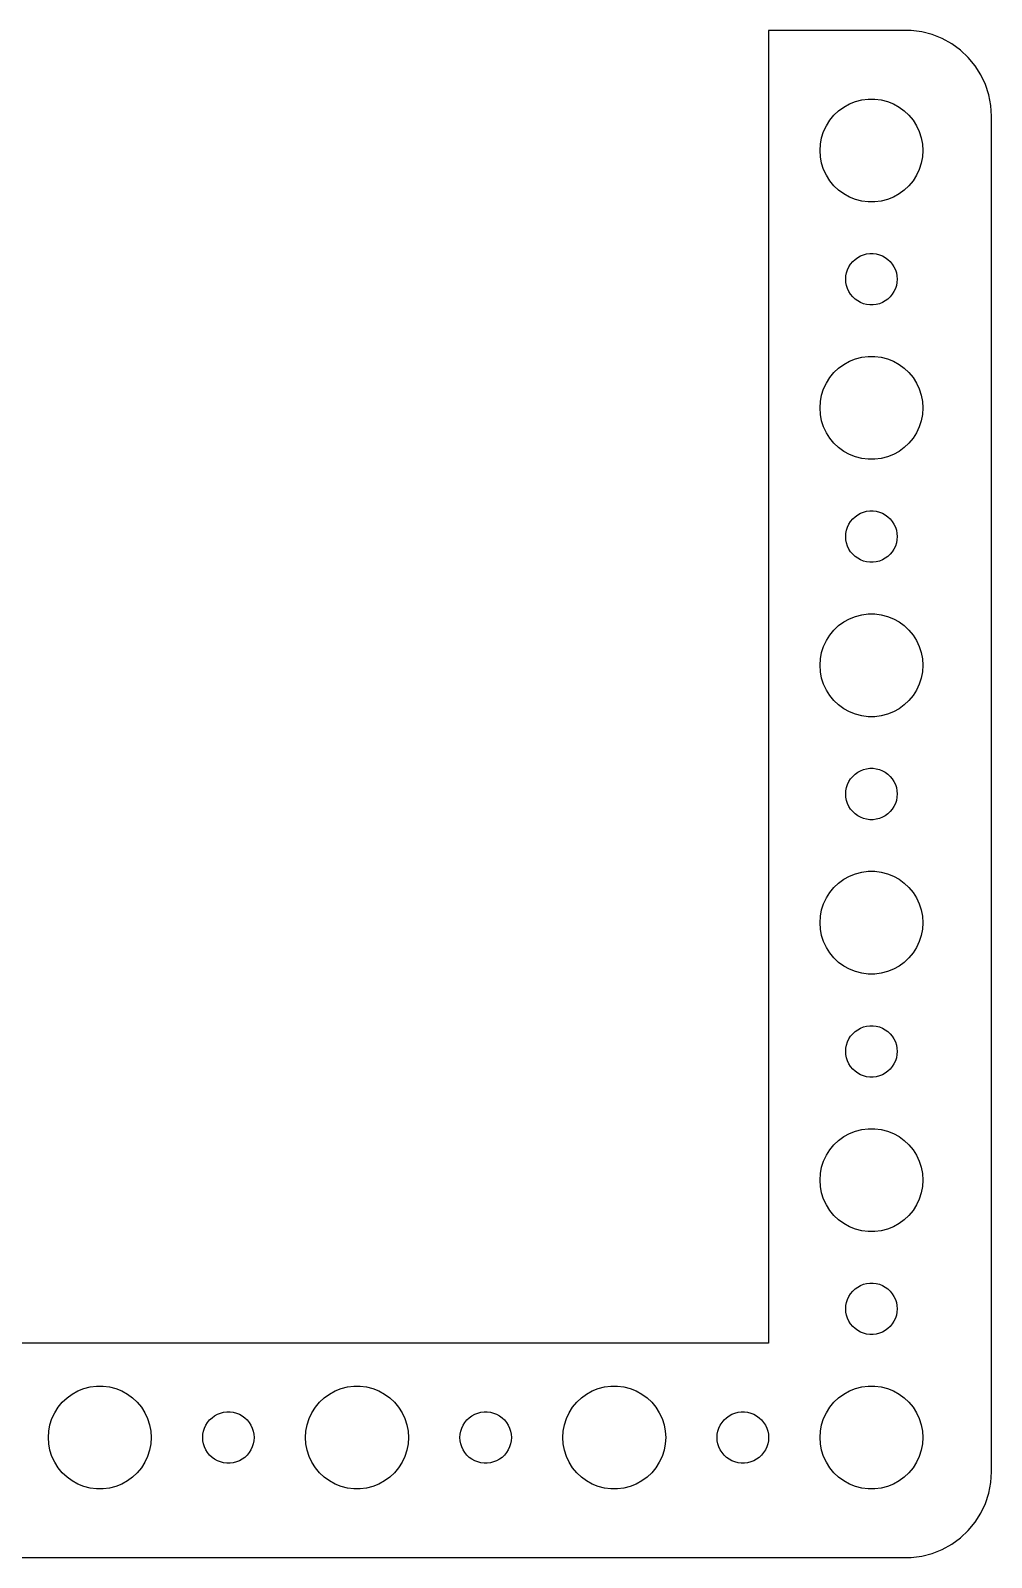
# Model space of a CAD drawing. Header units: metres. Extents: x -52 to 52, y 253 to 539.
# Drawn here: x -4 to 52, y 450.5 to 539.5 of the extents above; entities that cross this region are included whole.
import ezdxf

# ---------------------------------------------------------------- set-up
doc = ezdxf.new("R2010")
doc.units = ezdxf.units.M

msp = doc.modelspace()

# ---------------------------------------------------------------- linework, layer by layer
for p, q in [((47.3139, 539.49), (39, 539.49)), ((39, 539.49), (39, 463)), ((47.9369, 539.411), (47.3139, 539.49)), ((48.5451, 539.255), (47.9369, 539.411)), ((49.1289, 539.024), (48.5451, 539.255)), ((49.6791, 538.722), (49.1289, 539.024)), ((50.1871, 538.353), (49.6791, 538.722)), ((50.6448, 537.923), (50.1871, 538.353)), ((51.0451, 537.439), (50.6448, 537.923)), ((51.3815, 536.909), (51.0451, 537.439)), ((51.6489, 536.341), (51.3815, 536.909)), ((51.8429, 535.743), (51.6489, 536.341)), ((51.9606, 535.127), (51.8429, 535.743)), ((42.8131, 534.554), (43.0877, 534.812)), ((43.0877, 534.812), (43.3925, 535.033)), ((43.3925, 535.033), (43.7227, 535.214)), ((43.7227, 535.214), (44.0729, 535.353)), ((44.0729, 535.353), (44.4379, 535.447)), ((44.4379, 535.447), (44.8116, 535.494)), ((44.8116, 535.494), (45.1884, 535.494)), ((45.1884, 535.494), (45.5621, 535.447)), ((45.5621, 535.447), (45.927, 535.353)), ((45.927, 535.353), (46.2773, 535.214)), ((46.2773, 535.214), (46.6075, 535.033)), ((46.6075, 535.033), (46.9123, 534.812)), ((46.9123, 534.812), (47.1869, 534.554)), ((52, 534.5), (51.9606, 535.127)), ((42.2107, 533.604), (42.3711, 533.945)), ((42.3711, 533.945), (42.5729, 534.263)), ((42.5729, 534.263), (42.8131, 534.554)), ((47.1869, 534.554), (47.427, 534.263)), ((47.427, 534.263), (47.6289, 533.945)), ((47.6289, 533.945), (47.7893, 533.604)), ((52, 455.5), (52, 534.5)), ((42.0237, 532.876), (42.0942, 533.246)), ((42.0942, 533.246), (42.2107, 533.604)), ((47.7893, 533.604), (47.9057, 533.246)), ((47.9057, 533.246), (47.9763, 532.876)), ((42, 532.5), (42.0237, 532.876)), ((42.0237, 532.124), (42, 532.5)), ((42.0942, 531.754), (42.0237, 532.124)), ((47.9763, 532.124), (47.9057, 531.754)), ((47.9763, 532.876), (48, 532.5)), ((48, 532.5), (47.9763, 532.124)), ((42.2107, 531.396), (42.0942, 531.754)), ((42.3711, 531.055), (42.2107, 531.396)), ((47.7893, 531.396), (47.6289, 531.055)), ((47.9057, 531.754), (47.7893, 531.396)), ((42.5729, 530.737), (42.3711, 531.055)), ((42.8131, 530.446), (42.5729, 530.737)), ((43.0877, 530.188), (42.8131, 530.446)), ((47.1869, 530.446), (46.9123, 530.188)), ((47.427, 530.737), (47.1869, 530.446)), ((47.6289, 531.055), (47.427, 530.737)), ((43.3925, 529.967), (43.0877, 530.188)), ((43.7227, 529.786), (43.3925, 529.967)), ((44.0729, 529.647), (43.7227, 529.786)), ((44.4379, 529.553), (44.0729, 529.647)), ((44.8116, 529.506), (44.4379, 529.553)), ((45.1884, 529.506), (44.8116, 529.506)), ((45.5621, 529.553), (45.1884, 529.506)), ((45.927, 529.647), (45.5621, 529.553)), ((46.2773, 529.786), (45.927, 529.647)), ((46.6075, 529.967), (46.2773, 529.786)), ((46.9123, 530.188), (46.6075, 529.967)), ((43.6855, 525.723), (43.7865, 525.882)), ((43.7865, 525.882), (43.9065, 526.027)), ((43.9065, 526.027), (44.0439, 526.156)), ((44.0439, 526.156), (44.1963, 526.266)), ((44.1963, 526.266), (44.3613, 526.357)), ((44.3613, 526.357), (44.5365, 526.427)), ((44.5365, 526.427), (44.7189, 526.473)), ((44.7189, 526.473), (44.9058, 526.497)), ((44.9058, 526.497), (45.0942, 526.497)), ((45.0942, 526.497), (45.2811, 526.473)), ((45.2811, 526.473), (45.4635, 526.427)), ((45.4635, 526.427), (45.6387, 526.357)), ((45.6387, 526.357), (45.8037, 526.266)), ((45.8037, 526.266), (45.9561, 526.156)), ((45.9561, 526.156), (46.0934, 526.027)), ((46.0934, 526.027), (46.2135, 525.882)), ((46.2135, 525.882), (46.3145, 525.723)), ((43.5, 525), (43.5118, 525.188)), ((43.5118, 524.812), (43.5, 525)), ((43.5118, 525.188), (43.5471, 525.373)), ((43.5471, 525.373), (43.6053, 525.552)), ((43.6053, 525.552), (43.6855, 525.723)), ((46.3145, 525.723), (46.3947, 525.552)), ((46.3947, 525.552), (46.4529, 525.373)), ((46.4529, 525.373), (46.4882, 525.188)), ((46.4882, 525.188), (46.5, 525)), ((46.5, 525), (46.4882, 524.812)), ((43.5471, 524.627), (43.5118, 524.812)), ((43.6053, 524.448), (43.5471, 524.627)), ((43.6855, 524.277), (43.6053, 524.448)), ((43.7865, 524.118), (43.6855, 524.277)), ((43.9065, 523.973), (43.7865, 524.118)), ((46.2135, 524.118), (46.0934, 523.973)), ((46.3145, 524.277), (46.2135, 524.118)), ((46.3947, 524.448), (46.3145, 524.277)), ((46.4529, 524.627), (46.3947, 524.448)), ((46.4882, 524.812), (46.4529, 524.627)), ((44.0439, 523.844), (43.9065, 523.973)), ((44.1963, 523.734), (44.0439, 523.844)), ((44.3613, 523.643), (44.1963, 523.734)), ((44.5365, 523.573), (44.3613, 523.643)), ((44.7189, 523.527), (44.5365, 523.573)), ((44.9058, 523.503), (44.7189, 523.527)), ((45.0942, 523.503), (44.9058, 523.503)), ((45.2811, 523.527), (45.0942, 523.503)), ((45.4635, 523.573), (45.2811, 523.527)), ((45.6387, 523.643), (45.4635, 523.573)), ((45.8037, 523.734), (45.6387, 523.643)), ((45.9561, 523.844), (45.8037, 523.734)), ((46.0934, 523.973), (45.9561, 523.844)), ((42.8131, 519.554), (43.0877, 519.812)), ((43.0877, 519.812), (43.3925, 520.033)), ((43.3925, 520.033), (43.7227, 520.214)), ((43.7227, 520.214), (44.0729, 520.353)), ((44.0729, 520.353), (44.4379, 520.447)), ((44.4379, 520.447), (44.8116, 520.494)), ((44.8116, 520.494), (45.1884, 520.494)), ((45.1884, 520.494), (45.5621, 520.447)), ((45.5621, 520.447), (45.927, 520.353)), ((45.927, 520.353), (46.2773, 520.214)), ((46.2773, 520.214), (46.6075, 520.033)), ((46.6075, 520.033), (46.9123, 519.812)), ((46.9123, 519.812), (47.1869, 519.554)), ((42.2107, 518.604), (42.3711, 518.945)), ((42.3711, 518.945), (42.5729, 519.263)), ((42.5729, 519.263), (42.8131, 519.554)), ((47.1869, 519.554), (47.427, 519.263)), ((47.427, 519.263), (47.6289, 518.945)), ((47.6289, 518.945), (47.7893, 518.604)), ((42, 517.5), (42.0237, 517.876)), ((42.0237, 517.876), (42.0942, 518.246)), ((42.0942, 518.246), (42.2107, 518.604)), ((47.7893, 518.604), (47.9057, 518.246)), ((47.9057, 518.246), (47.9763, 517.876)), ((47.9763, 517.876), (48, 517.5)), ((42.0237, 517.124), (42, 517.5)), ((42.0942, 516.754), (42.0237, 517.124)), ((47.9763, 517.124), (47.9057, 516.754)), ((48, 517.5), (47.9763, 517.124)), ((42.2107, 516.396), (42.0942, 516.754)), ((42.3711, 516.055), (42.2107, 516.396)), ((47.7893, 516.396), (47.6289, 516.055)), ((47.9057, 516.754), (47.7893, 516.396)), ((42.5729, 515.737), (42.3711, 516.055)), ((42.8131, 515.446), (42.5729, 515.737)), ((43.0877, 515.188), (42.8131, 515.446)), ((47.1869, 515.446), (46.9123, 515.188)), ((47.427, 515.737), (47.1869, 515.446)), ((47.6289, 516.055), (47.427, 515.737)), ((43.3925, 514.967), (43.0877, 515.188)), ((43.7227, 514.786), (43.3925, 514.967)), ((44.0729, 514.647), (43.7227, 514.786)), ((44.4379, 514.553), (44.0729, 514.647)), ((44.8116, 514.506), (44.4379, 514.553)), ((45.1884, 514.506), (44.8116, 514.506)), ((45.5621, 514.553), (45.1884, 514.506)), ((45.927, 514.647), (45.5621, 514.553)), ((46.2773, 514.786), (45.927, 514.647)), ((46.6075, 514.967), (46.2773, 514.786)), ((46.9123, 515.188), (46.6075, 514.967)), ((43.6855, 510.723), (43.7865, 510.882)), ((43.7865, 510.882), (43.9065, 511.027)), ((43.9065, 511.027), (44.0439, 511.156)), ((44.0439, 511.156), (44.1963, 511.266)), ((44.1963, 511.266), (44.3613, 511.357)), ((44.3613, 511.357), (44.5365, 511.427)), ((44.5365, 511.427), (44.7189, 511.473)), ((44.7189, 511.473), (44.9058, 511.497)), ((44.9058, 511.497), (45.0942, 511.497)), ((45.0942, 511.497), (45.2811, 511.473)), ((45.2811, 511.473), (45.4635, 511.427)), ((45.4635, 511.427), (45.6387, 511.357)), ((45.6387, 511.357), (45.8037, 511.266)), ((45.8037, 511.266), (45.9561, 511.156)), ((45.9561, 511.156), (46.0934, 511.027)), ((46.0934, 511.027), (46.2135, 510.882)), ((46.2135, 510.882), (46.3145, 510.723)), ((43.5, 510), (43.5118, 510.188)), ((43.5118, 509.812), (43.5, 510)), ((43.5118, 510.188), (43.5471, 510.373)), ((43.5471, 510.373), (43.6053, 510.552)), ((43.6053, 510.552), (43.6855, 510.723)), ((46.3145, 510.723), (46.3947, 510.552)), ((46.3947, 510.552), (46.4529, 510.373)), ((46.4529, 510.373), (46.4882, 510.188)), ((46.4882, 510.188), (46.5, 510)), ((46.5, 510), (46.4882, 509.812)), ((43.5471, 509.627), (43.5118, 509.812)), ((43.6053, 509.448), (43.5471, 509.627)), ((43.6855, 509.277), (43.6053, 509.448)), ((43.7865, 509.118), (43.6855, 509.277)), ((43.9065, 508.973), (43.7865, 509.118)), ((44.0439, 508.844), (43.9065, 508.973)), ((46.0934, 508.973), (45.9561, 508.844)), ((46.2135, 509.118), (46.0934, 508.973)), ((46.3145, 509.277), (46.2135, 509.118)), ((46.3947, 509.448), (46.3145, 509.277)), ((46.4529, 509.627), (46.3947, 509.448)), ((46.4882, 509.812), (46.4529, 509.627)), ((44.1963, 508.734), (44.0439, 508.844)), ((44.3613, 508.643), (44.1963, 508.734)), ((44.5365, 508.573), (44.3613, 508.643)), ((44.7189, 508.527), (44.5365, 508.573)), ((44.9058, 508.503), (44.7189, 508.527)), ((45.0942, 508.503), (44.9058, 508.503)), ((45.2811, 508.527), (45.0942, 508.503)), ((45.4635, 508.573), (45.2811, 508.527)), ((45.6387, 508.643), (45.4635, 508.573)), ((45.8037, 508.734), (45.6387, 508.643)), ((45.9561, 508.844), (45.8037, 508.734)), ((44.0729, 505.353), (44.4379, 505.447)), ((44.4379, 505.447), (44.8116, 505.494)), ((44.8116, 505.494), (45.1884, 505.494)), ((45.1884, 505.494), (45.5621, 505.447)), ((45.5621, 505.447), (45.927, 505.353)), ((42.5729, 504.263), (42.8131, 504.554)), ((42.8131, 504.554), (43.0877, 504.812)), ((43.0877, 504.812), (43.3925, 505.033)), ((43.3925, 505.033), (43.7227, 505.214)), ((43.7227, 505.214), (44.0729, 505.353)), ((45.927, 505.353), (46.2773, 505.214)), ((46.2773, 505.214), (46.6075, 505.033)), ((46.6075, 505.033), (46.9123, 504.812)), ((46.9123, 504.812), (47.1869, 504.554)), ((47.1869, 504.554), (47.427, 504.263)), ((42.2107, 503.604), (42.3711, 503.945)), ((42.3711, 503.945), (42.5729, 504.263)), ((47.427, 504.263), (47.6289, 503.945)), ((47.6289, 503.945), (47.7893, 503.604)), ((42, 502.5), (42.0237, 502.876)), ((42.0237, 502.876), (42.0942, 503.246)), ((42.0942, 503.246), (42.2107, 503.604)), ((47.7893, 503.604), (47.9057, 503.246)), ((47.9057, 503.246), (47.9763, 502.876)), ((47.9763, 502.876), (48, 502.5)), ((42.0237, 502.124), (42, 502.5)), ((42.0942, 501.754), (42.0237, 502.124)), ((47.9763, 502.124), (47.9057, 501.754)), ((48, 502.5), (47.9763, 502.124)), ((42.2107, 501.396), (42.0942, 501.754)), ((42.3711, 501.055), (42.2107, 501.396)), ((42.5729, 500.737), (42.3711, 501.055)), ((47.6289, 501.055), (47.427, 500.737)), ((47.7893, 501.396), (47.6289, 501.055)), ((47.9057, 501.754), (47.7893, 501.396)), ((42.8131, 500.446), (42.5729, 500.737)), ((43.0877, 500.188), (42.8131, 500.446)), ((43.3925, 499.967), (43.0877, 500.188)), ((46.9123, 500.188), (46.6075, 499.967)), ((47.1869, 500.446), (46.9123, 500.188)), ((47.427, 500.737), (47.1869, 500.446)), ((43.7227, 499.786), (43.3925, 499.967)), ((44.0729, 499.647), (43.7227, 499.786)), ((44.4379, 499.553), (44.0729, 499.647)), ((44.8116, 499.506), (44.4379, 499.553)), ((45.1884, 499.506), (44.8116, 499.506)), ((45.5621, 499.553), (45.1884, 499.506)), ((45.927, 499.647), (45.5621, 499.553)), ((46.2773, 499.786), (45.927, 499.647)), ((46.6075, 499.967), (46.2773, 499.786)), ((43.6053, 495.552), (43.6855, 495.723)), ((43.6855, 495.723), (43.7865, 495.882)), ((43.7865, 495.882), (43.9065, 496.027)), ((43.9065, 496.027), (44.0439, 496.156)), ((44.0439, 496.156), (44.1963, 496.266)), ((44.1963, 496.266), (44.3613, 496.357)), ((44.3613, 496.357), (44.5365, 496.427)), ((44.5365, 496.427), (44.7189, 496.473)), ((44.7189, 496.473), (44.9058, 496.497)), ((44.9058, 496.497), (45.0942, 496.497)), ((45.0942, 496.497), (45.2811, 496.473)), ((45.2811, 496.473), (45.4635, 496.427)), ((45.4635, 496.427), (45.6387, 496.357)), ((45.6387, 496.357), (45.8037, 496.266)), ((45.8037, 496.266), (45.9561, 496.156)), ((45.9561, 496.156), (46.0934, 496.027)), ((46.0934, 496.027), (46.2135, 495.882)), ((46.2135, 495.882), (46.3145, 495.723)), ((46.3145, 495.723), (46.3947, 495.552)), ((43.5, 495), (43.5118, 495.188)), ((43.5118, 494.812), (43.5, 495)), ((43.5118, 495.188), (43.5471, 495.373)), ((43.5471, 494.627), (43.5118, 494.812)), ((43.5471, 495.373), (43.6053, 495.552)), ((46.3947, 495.552), (46.4529, 495.373)), ((46.4529, 495.373), (46.4882, 495.188)), ((46.4882, 494.812), (46.4529, 494.627)), ((46.4882, 495.188), (46.5, 495)), ((46.5, 495), (46.4882, 494.812)), ((43.6053, 494.448), (43.5471, 494.627)), ((43.6855, 494.277), (43.6053, 494.448)), ((43.7865, 494.118), (43.6855, 494.277)), ((43.9065, 493.973), (43.7865, 494.118)), ((44.0439, 493.844), (43.9065, 493.973)), ((44.1963, 493.734), (44.0439, 493.844)), ((45.9561, 493.844), (45.8037, 493.734)), ((46.0934, 493.973), (45.9561, 493.844)), ((46.2135, 494.118), (46.0934, 493.973)), ((46.3145, 494.277), (46.2135, 494.118)), ((46.3947, 494.448), (46.3145, 494.277)), ((46.4529, 494.627), (46.3947, 494.448)), ((44.3613, 493.643), (44.1963, 493.734)), ((44.5365, 493.573), (44.3613, 493.643)), ((44.7189, 493.527), (44.5365, 493.573)), ((44.9058, 493.503), (44.7189, 493.527)), ((45.0942, 493.503), (44.9058, 493.503)), ((45.2811, 493.527), (45.0942, 493.503)), ((45.4635, 493.573), (45.2811, 493.527)), ((45.6387, 493.643), (45.4635, 493.573)), ((45.8037, 493.734), (45.6387, 493.643)), ((43.7227, 490.214), (44.0729, 490.353)), ((44.0729, 490.353), (44.4379, 490.447)), ((44.4379, 490.447), (44.8116, 490.494)), ((44.8116, 490.494), (45.1884, 490.494)), ((45.1884, 490.494), (45.5621, 490.447)), ((45.5621, 490.447), (45.927, 490.353)), ((45.927, 490.353), (46.2773, 490.214)), ((42.5729, 489.263), (42.8131, 489.554)), ((42.8131, 489.554), (43.0877, 489.812)), ((43.0877, 489.812), (43.3925, 490.033)), ((43.3925, 490.033), (43.7227, 490.214)), ((46.2773, 490.214), (46.6075, 490.033)), ((46.6075, 490.033), (46.9123, 489.812)), ((46.9123, 489.812), (47.1869, 489.554)), ((47.1869, 489.554), (47.427, 489.263)), ((42.0942, 488.246), (42.2107, 488.604)), ((42.2107, 488.604), (42.3711, 488.945)), ((42.3711, 488.945), (42.5729, 489.263)), ((47.427, 489.263), (47.6289, 488.945)), ((47.6289, 488.945), (47.7893, 488.604)), ((47.7893, 488.604), (47.9057, 488.246)), ((42, 487.5), (42.0237, 487.876)), ((42.0237, 487.876), (42.0942, 488.246)), ((47.9057, 488.246), (47.9763, 487.876)), ((47.9763, 487.876), (48, 487.5)), ((42.0237, 487.124), (42, 487.5)), ((42.0942, 486.754), (42.0237, 487.124)), ((42.2107, 486.396), (42.0942, 486.754)), ((47.9057, 486.754), (47.7893, 486.396)), ((47.9763, 487.124), (47.9057, 486.754)), ((48, 487.5), (47.9763, 487.124)), ((42.3711, 486.055), (42.2107, 486.396)), ((42.5729, 485.737), (42.3711, 486.055)), ((47.6289, 486.055), (47.427, 485.737)), ((47.7893, 486.396), (47.6289, 486.055)), ((42.8131, 485.446), (42.5729, 485.737)), ((43.0877, 485.188), (42.8131, 485.446)), ((43.3925, 484.967), (43.0877, 485.188)), ((43.7227, 484.786), (43.3925, 484.967)), ((46.6075, 484.967), (46.2773, 484.786)), ((46.9123, 485.188), (46.6075, 484.967)), ((47.1869, 485.446), (46.9123, 485.188)), ((47.427, 485.737), (47.1869, 485.446)), ((44.0729, 484.647), (43.7227, 484.786)), ((44.4379, 484.553), (44.0729, 484.647)), ((44.8116, 484.506), (44.4379, 484.553)), ((45.1884, 484.506), (44.8116, 484.506)), ((45.5621, 484.553), (45.1884, 484.506)), ((45.927, 484.647), (45.5621, 484.553)), ((46.2773, 484.786), (45.927, 484.647)), ((44.3613, 481.357), (44.5365, 481.427)), ((44.5365, 481.427), (44.7189, 481.473)), ((44.7189, 481.473), (44.9058, 481.497)), ((44.9058, 481.497), (45.0942, 481.497)), ((45.0942, 481.497), (45.2811, 481.473)), ((45.2811, 481.473), (45.4635, 481.427)), ((45.4635, 481.427), (45.6387, 481.357)), ((43.5471, 480.373), (43.6053, 480.552)), ((43.6053, 480.552), (43.6855, 480.723)), ((43.6855, 480.723), (43.7865, 480.882)), ((43.7865, 480.882), (43.9065, 481.027)), ((43.9065, 481.027), (44.0439, 481.156)), ((44.0439, 481.156), (44.1963, 481.266)), ((44.1963, 481.266), (44.3613, 481.357)), ((45.6387, 481.357), (45.8037, 481.266)), ((45.8037, 481.266), (45.9561, 481.156)), ((45.9561, 481.156), (46.0934, 481.027)), ((46.0934, 481.027), (46.2135, 480.882)), ((46.2135, 480.882), (46.3145, 480.723)), ((46.3145, 480.723), (46.3947, 480.552)), ((46.3947, 480.552), (46.4529, 480.373)), ((43.5, 480), (43.5118, 480.188)), ((43.5118, 479.812), (43.5, 480)), ((43.5118, 480.188), (43.5471, 480.373)), ((43.5471, 479.627), (43.5118, 479.812)), ((43.6053, 479.448), (43.5471, 479.627)), ((46.4529, 479.627), (46.3947, 479.448)), ((46.4529, 480.373), (46.4882, 480.188)), ((46.4882, 479.812), (46.4529, 479.627)), ((46.4882, 480.188), (46.5, 480)), ((46.5, 480), (46.4882, 479.812)), ((43.6855, 479.277), (43.6053, 479.448)), ((43.7865, 479.118), (43.6855, 479.277)), ((43.9065, 478.973), (43.7865, 479.118)), ((44.0439, 478.844), (43.9065, 478.973)), ((44.1963, 478.734), (44.0439, 478.844)), ((44.3613, 478.643), (44.1963, 478.734)), ((45.8037, 478.734), (45.6387, 478.643)), ((45.9561, 478.844), (45.8037, 478.734)), ((46.0934, 478.973), (45.9561, 478.844)), ((46.2135, 479.118), (46.0934, 478.973)), ((46.3145, 479.277), (46.2135, 479.118)), ((46.3947, 479.448), (46.3145, 479.277)), ((44.5365, 478.573), (44.3613, 478.643)), ((44.7189, 478.527), (44.5365, 478.573)), ((44.9058, 478.503), (44.7189, 478.527)), ((45.0942, 478.503), (44.9058, 478.503)), ((45.2811, 478.527), (45.0942, 478.503)), ((45.4635, 478.573), (45.2811, 478.527)), ((45.6387, 478.643), (45.4635, 478.573)), ((43.3925, 475.033), (43.7227, 475.214)), ((43.7227, 475.214), (44.0729, 475.353)), ((44.0729, 475.353), (44.4379, 475.447)), ((44.4379, 475.447), (44.8116, 475.494)), ((44.8116, 475.494), (45.1884, 475.494)), ((45.1884, 475.494), (45.5621, 475.447)), ((45.5621, 475.447), (45.927, 475.353)), ((45.927, 475.353), (46.2773, 475.214)), ((46.2773, 475.214), (46.6075, 475.033)), ((42.5729, 474.263), (42.8131, 474.554)), ((42.8131, 474.554), (43.0877, 474.812)), ((43.0877, 474.812), (43.3925, 475.033)), ((46.6075, 475.033), (46.9123, 474.812)), ((46.9123, 474.812), (47.1869, 474.554)), ((47.1869, 474.554), (47.427, 474.263)), ((42.0942, 473.246), (42.2107, 473.604)), ((42.2107, 473.604), (42.3711, 473.945)), ((42.3711, 473.945), (42.5729, 474.263)), ((47.427, 474.263), (47.6289, 473.945)), ((47.6289, 473.945), (47.7893, 473.604)), ((47.7893, 473.604), (47.9057, 473.246)), ((42, 472.5), (42.0237, 472.876)), ((42.0237, 472.124), (42, 472.5)), ((42.0237, 472.876), (42.0942, 473.246)), ((47.9057, 473.246), (47.9763, 472.876)), ((47.9763, 472.876), (48, 472.5)), ((48, 472.5), (47.9763, 472.124)), ((42.0942, 471.754), (42.0237, 472.124)), ((42.2107, 471.396), (42.0942, 471.754)), ((47.9057, 471.754), (47.7893, 471.396)), ((47.9763, 472.124), (47.9057, 471.754)), ((42.3711, 471.055), (42.2107, 471.396)), ((42.5729, 470.737), (42.3711, 471.055)), ((42.8131, 470.446), (42.5729, 470.737)), ((47.427, 470.737), (47.1869, 470.446)), ((47.6289, 471.055), (47.427, 470.737)), ((47.7893, 471.396), (47.6289, 471.055)), ((43.0877, 470.188), (42.8131, 470.446)), ((43.3925, 469.967), (43.0877, 470.188)), ((43.7227, 469.786), (43.3925, 469.967)), ((46.6075, 469.967), (46.2773, 469.786)), ((46.9123, 470.188), (46.6075, 469.967)), ((47.1869, 470.446), (46.9123, 470.188)), ((44.0729, 469.647), (43.7227, 469.786)), ((44.4379, 469.553), (44.0729, 469.647)), ((44.8116, 469.506), (44.4379, 469.553)), ((45.1884, 469.506), (44.8116, 469.506)), ((45.5621, 469.553), (45.1884, 469.506)), ((45.927, 469.647), (45.5621, 469.553)), ((46.2773, 469.786), (45.927, 469.647)), ((44.0439, 466.156), (44.1963, 466.266)), ((44.1963, 466.266), (44.3613, 466.357)), ((44.3613, 466.357), (44.5365, 466.427)), ((44.5365, 466.427), (44.7189, 466.473)), ((44.7189, 466.473), (44.9058, 466.497)), ((44.9058, 466.497), (45.0942, 466.497)), ((45.0942, 466.497), (45.2811, 466.473)), ((45.2811, 466.473), (45.4635, 466.427)), ((45.4635, 466.427), (45.6387, 466.357)), ((45.6387, 466.357), (45.8037, 466.266)), ((45.8037, 466.266), (45.9561, 466.156)), ((43.5118, 465.188), (43.5471, 465.373)), ((43.5471, 465.373), (43.6053, 465.552)), ((43.6053, 465.552), (43.6855, 465.723)), ((43.6855, 465.723), (43.7865, 465.882)), ((43.7865, 465.882), (43.9065, 466.027)), ((43.9065, 466.027), (44.0439, 466.156)), ((45.9561, 466.156), (46.0934, 466.027)), ((46.0934, 466.027), (46.2135, 465.882)), ((46.2135, 465.882), (46.3145, 465.723)), ((46.3145, 465.723), (46.3947, 465.552)), ((46.3947, 465.552), (46.4529, 465.373)), ((46.4529, 465.373), (46.4882, 465.188)), ((43.5, 465), (43.5118, 465.188)), ((43.5118, 464.812), (43.5, 465)), ((43.5471, 464.627), (43.5118, 464.812)), ((43.6053, 464.448), (43.5471, 464.627)), ((46.4529, 464.627), (46.3947, 464.448)), ((46.4882, 464.812), (46.4529, 464.627)), ((46.4882, 465.188), (46.5, 465)), ((46.5, 465), (46.4882, 464.812)), ((43.6855, 464.277), (43.6053, 464.448)), ((43.7865, 464.118), (43.6855, 464.277)), ((43.9065, 463.973), (43.7865, 464.118)), ((44.0439, 463.844), (43.9065, 463.973)), ((44.1963, 463.734), (44.0439, 463.844)), ((44.3613, 463.643), (44.1963, 463.734)), ((44.5365, 463.573), (44.3613, 463.643)), ((45.6387, 463.643), (45.4635, 463.573)), ((45.8037, 463.734), (45.6387, 463.643)), ((45.9561, 463.844), (45.8037, 463.734)), ((46.0934, 463.973), (45.9561, 463.844)), ((46.2135, 464.118), (46.0934, 463.973)), ((46.3145, 464.277), (46.2135, 464.118)), ((46.3947, 464.448), (46.3145, 464.277)), ((39, 463), (-39, 463)), ((44.7189, 463.527), (44.5365, 463.573)), ((44.9058, 463.503), (44.7189, 463.527)), ((45.0942, 463.503), (44.9058, 463.503)), ((45.2811, 463.527), (45.0942, 463.503)), ((45.4635, 463.573), (45.2811, 463.527)), ((-1.91226, 459.812), (-1.60747, 460.033)), ((-1.60747, 460.033), (-1.27733, 460.214)), ((-1.27733, 460.214), (-0.92705, 460.353)), ((-0.92705, 460.353), (-0.56213, 460.447)), ((-0.56213, 460.447), (-0.18837, 460.494)), ((-0.18837, 460.494), (0.18837, 460.494)), ((0.18837, 460.494), (0.56213, 460.447)), ((0.56213, 460.447), (0.92705, 460.353)), ((0.92705, 460.353), (1.27733, 460.214)), ((1.27733, 460.214), (1.60747, 460.033)), ((1.60747, 460.033), (1.91226, 459.812)), ((13.0877, 459.812), (13.3925, 460.033)), ((13.3925, 460.033), (13.7227, 460.214)), ((13.7227, 460.214), (14.0729, 460.353)), ((14.0729, 460.353), (14.4379, 460.447)), ((14.4379, 460.447), (14.8116, 460.494)), ((14.8116, 460.494), (15.1884, 460.494)), ((15.1884, 460.494), (15.5621, 460.447)), ((15.5621, 460.447), (15.927, 460.353)), ((15.927, 460.353), (16.2773, 460.214)), ((16.2773, 460.214), (16.6075, 460.033)), ((16.6075, 460.033), (16.9123, 459.812)), ((28.0877, 459.812), (28.3925, 460.033)), ((28.3925, 460.033), (28.7227, 460.214)), ((28.7227, 460.214), (29.0729, 460.353)), ((29.0729, 460.353), (29.4379, 460.447)), ((29.4379, 460.447), (29.8116, 460.494)), ((29.8116, 460.494), (30.1884, 460.494)), ((30.1884, 460.494), (30.5621, 460.447)), ((30.5621, 460.447), (30.927, 460.353)), ((30.927, 460.353), (31.2773, 460.214)), ((31.2773, 460.214), (31.6075, 460.033)), ((31.6075, 460.033), (31.9123, 459.812)), ((43.0877, 459.812), (43.3925, 460.033)), ((43.3925, 460.033), (43.7227, 460.214)), ((43.7227, 460.214), (44.0729, 460.353)), ((44.0729, 460.353), (44.4379, 460.447)), ((44.4379, 460.447), (44.8116, 460.494)), ((44.8116, 460.494), (45.1884, 460.494)), ((45.1884, 460.494), (45.5621, 460.447)), ((45.5621, 460.447), (45.927, 460.353)), ((45.927, 460.353), (46.2773, 460.214)), ((46.2773, 460.214), (46.6075, 460.033)), ((46.6075, 460.033), (46.9123, 459.812)), ((-2.62891, 458.945), (-2.42705, 459.263)), ((-2.42705, 459.263), (-2.1869, 459.554)), ((-2.1869, 459.554), (-1.91226, 459.812)), ((1.91226, 459.812), (2.1869, 459.554)), ((2.1869, 459.554), (2.42705, 459.263)), ((2.42705, 459.263), (2.62891, 458.945)), ((12.3711, 458.945), (12.5729, 459.263)), ((12.5729, 459.263), (12.8131, 459.554)), ((12.8131, 459.554), (13.0877, 459.812)), ((16.9123, 459.812), (17.1869, 459.554)), ((17.1869, 459.554), (17.427, 459.263)), ((17.427, 459.263), (17.6289, 458.945)), ((27.3711, 458.945), (27.5729, 459.263)), ((27.5729, 459.263), (27.8131, 459.554)), ((27.8131, 459.554), (28.0877, 459.812)), ((31.9123, 459.812), (32.1869, 459.554)), ((32.1869, 459.554), (32.427, 459.263)), ((32.427, 459.263), (32.6289, 458.945)), ((42.3711, 458.945), (42.5729, 459.263)), ((42.5729, 459.263), (42.8131, 459.554)), ((42.8131, 459.554), (43.0877, 459.812)), ((46.9123, 459.812), (47.1869, 459.554)), ((47.1869, 459.554), (47.427, 459.263)), ((47.427, 459.263), (47.6289, 458.945)), ((-2.90575, 458.246), (-2.78932, 458.604)), ((-2.78932, 458.604), (-2.62891, 458.945)), ((2.62891, 458.945), (2.78932, 458.604)), ((2.78932, 458.604), (2.90575, 458.246)), ((6.18553, 458.223), (6.28647, 458.382)), ((6.28647, 458.382), (6.40654, 458.527)), ((6.40654, 458.527), (6.54385, 458.656)), ((6.54385, 458.656), (6.69626, 458.766)), ((6.69626, 458.766), (6.86133, 458.857)), ((6.86133, 458.857), (7.03647, 458.927)), ((7.03647, 458.927), (7.21892, 458.973)), ((7.21892, 458.973), (7.40581, 458.997)), ((7.40581, 458.997), (7.59418, 458.997)), ((7.59418, 458.997), (7.78107, 458.973)), ((7.78107, 458.973), (7.96352, 458.927)), ((7.96352, 458.927), (8.13866, 458.857)), ((8.13866, 458.857), (8.30373, 458.766)), ((8.30373, 458.766), (8.45613, 458.656)), ((8.45613, 458.656), (8.59344, 458.527)), ((8.59344, 458.527), (8.71352, 458.382)), ((8.71352, 458.382), (8.81445, 458.223)), ((12.0942, 458.246), (12.2107, 458.604)), ((12.2107, 458.604), (12.3711, 458.945)), ((17.6289, 458.945), (17.7893, 458.604)), ((17.7893, 458.604), (17.9057, 458.246)), ((21.1855, 458.223), (21.2865, 458.382)), ((21.2865, 458.382), (21.4065, 458.527)), ((21.4065, 458.527), (21.5439, 458.656)), ((21.5439, 458.656), (21.6963, 458.766)), ((21.6963, 458.766), (21.8613, 458.857)), ((21.8613, 458.857), (22.0365, 458.927)), ((22.0365, 458.927), (22.2189, 458.973)), ((22.2189, 458.973), (22.4058, 458.997)), ((22.4058, 458.997), (22.5942, 458.997)), ((22.5942, 458.997), (22.7811, 458.973)), ((22.7811, 458.973), (22.9635, 458.927)), ((22.9635, 458.927), (23.1387, 458.857)), ((23.1387, 458.857), (23.3037, 458.766)), ((23.3037, 458.766), (23.4561, 458.656)), ((23.4561, 458.656), (23.5934, 458.527)), ((23.5934, 458.527), (23.7135, 458.382)), ((23.7135, 458.382), (23.8145, 458.223)), ((27.0942, 458.246), (27.2107, 458.604)), ((27.2107, 458.604), (27.3711, 458.945)), ((32.6289, 458.945), (32.7893, 458.604)), ((32.7893, 458.604), (32.9057, 458.246)), ((36.1855, 458.223), (36.2865, 458.382)), ((36.2865, 458.382), (36.4065, 458.527)), ((36.4065, 458.527), (36.5439, 458.656)), ((36.5439, 458.656), (36.6963, 458.766)), ((36.6963, 458.766), (36.8613, 458.857)), ((36.8613, 458.857), (37.0365, 458.927)), ((37.0365, 458.927), (37.2189, 458.973)), ((37.2189, 458.973), (37.4058, 458.997)), ((37.4058, 458.997), (37.5942, 458.997)), ((37.5942, 458.997), (37.7811, 458.973)), ((37.7811, 458.973), (37.9635, 458.927)), ((37.9635, 458.927), (38.1387, 458.857)), ((38.1387, 458.857), (38.3037, 458.766)), ((38.3037, 458.766), (38.4561, 458.656)), ((38.4561, 458.656), (38.5934, 458.527)), ((38.5934, 458.527), (38.7135, 458.382)), ((38.7135, 458.382), (38.8145, 458.223)), ((42.0942, 458.246), (42.2107, 458.604)), ((42.2107, 458.604), (42.3711, 458.945)), ((47.6289, 458.945), (47.7893, 458.604)), ((47.7893, 458.604), (47.9057, 458.246)), ((-3, 457.5), (-2.97633, 457.876)), ((-2.97633, 457.124), (-3, 457.5)), ((-2.97633, 457.876), (-2.90575, 458.246)), ((2.90575, 458.246), (2.97633, 457.876)), ((2.97633, 457.876), (3, 457.5)), ((3, 457.5), (2.97633, 457.124)), ((6, 457.5), (6.01183, 457.688)), ((6.01183, 457.312), (6, 457.5)), ((6.01183, 457.688), (6.04712, 457.873)), ((6.04712, 457.873), (6.10533, 458.052)), ((6.10533, 458.052), (6.18553, 458.223)), ((8.81445, 458.223), (8.89465, 458.052)), ((8.89465, 458.052), (8.95287, 457.873)), ((8.95287, 457.873), (8.98816, 457.688)), ((8.98816, 457.688), (9, 457.5)), ((9, 457.5), (8.98816, 457.312)), ((12, 457.5), (12.0237, 457.876)), ((12.0237, 457.124), (12, 457.5)), ((12.0237, 457.876), (12.0942, 458.246)), ((17.9057, 458.246), (17.9763, 457.876)), ((17.9763, 457.876), (18, 457.5)), ((18, 457.5), (17.9763, 457.124)), ((21, 457.5), (21.0118, 457.688)), ((21.0118, 457.312), (21, 457.5)), ((21.0118, 457.688), (21.0471, 457.873)), ((21.0471, 457.873), (21.1053, 458.052)), ((21.1053, 458.052), (21.1855, 458.223)), ((23.8145, 458.223), (23.8947, 458.052)), ((23.8947, 458.052), (23.9529, 457.873)), ((23.9529, 457.873), (23.9882, 457.688)), ((23.9882, 457.688), (24, 457.5)), ((24, 457.5), (23.9882, 457.312)), ((27, 457.5), (27.0237, 457.876)), ((27.0237, 457.124), (27, 457.5)), ((27.0237, 457.876), (27.0942, 458.246)), ((32.9057, 458.246), (32.9763, 457.876)), ((32.9763, 457.876), (33, 457.5)), ((33, 457.5), (32.9763, 457.124)), ((36, 457.5), (36.0118, 457.688)), ((36.0118, 457.312), (36, 457.5)), ((36.0118, 457.688), (36.0471, 457.873)), ((36.0471, 457.873), (36.1053, 458.052)), ((36.1053, 458.052), (36.1855, 458.223)), ((38.8145, 458.223), (38.8947, 458.052)), ((38.8947, 458.052), (38.9529, 457.873)), ((38.9529, 457.873), (38.9882, 457.688)), ((38.9882, 457.688), (39, 457.5)), ((39, 457.5), (38.9882, 457.312)), ((42, 457.5), (42.0237, 457.876)), ((42.0237, 457.124), (42, 457.5)), ((42.0237, 457.876), (42.0942, 458.246)), ((47.9057, 458.246), (47.9763, 457.876)), ((47.9763, 457.876), (48, 457.5)), ((48, 457.5), (47.9763, 457.124)), ((-2.90575, 456.754), (-2.97633, 457.124)), ((-2.78932, 456.396), (-2.90575, 456.754)), ((2.90575, 456.754), (2.78932, 456.396)), ((2.97633, 457.124), (2.90575, 456.754)), ((6.04712, 457.127), (6.01183, 457.312)), ((6.10533, 456.948), (6.04712, 457.127)), ((6.18553, 456.777), (6.10533, 456.948)), ((6.28647, 456.618), (6.18553, 456.777)), ((6.40654, 456.473), (6.28647, 456.618)), ((6.54385, 456.344), (6.40654, 456.473)), ((8.59344, 456.473), (8.45613, 456.344)), ((8.71352, 456.618), (8.59344, 456.473)), ((8.81445, 456.777), (8.71352, 456.618)), ((8.89465, 456.948), (8.81445, 456.777)), ((8.95287, 457.127), (8.89465, 456.948)), ((8.98816, 457.312), (8.95287, 457.127)), ((12.0942, 456.754), (12.0237, 457.124)), ((12.2107, 456.396), (12.0942, 456.754)), ((17.9057, 456.754), (17.7893, 456.396)), ((17.9763, 457.124), (17.9057, 456.754)), ((21.0471, 457.127), (21.0118, 457.312)), ((21.1053, 456.948), (21.0471, 457.127)), ((21.1855, 456.777), (21.1053, 456.948)), ((21.2865, 456.618), (21.1855, 456.777)), ((21.4065, 456.473), (21.2865, 456.618)), ((21.5439, 456.344), (21.4065, 456.473)), ((23.5934, 456.473), (23.4561, 456.344)), ((23.7135, 456.618), (23.5934, 456.473)), ((23.8145, 456.777), (23.7135, 456.618)), ((23.8947, 456.948), (23.8145, 456.777)), ((23.9529, 457.127), (23.8947, 456.948)), ((23.9882, 457.312), (23.9529, 457.127)), ((27.0942, 456.754), (27.0237, 457.124)), ((27.2107, 456.396), (27.0942, 456.754)), ((32.9057, 456.754), (32.7893, 456.396)), ((32.9763, 457.124), (32.9057, 456.754)), ((36.0471, 457.127), (36.0118, 457.312)), ((36.1053, 456.948), (36.0471, 457.127)), ((36.1855, 456.777), (36.1053, 456.948)), ((36.2865, 456.618), (36.1855, 456.777)), ((36.4065, 456.473), (36.2865, 456.618)), ((36.5439, 456.344), (36.4065, 456.473)), ((38.5934, 456.473), (38.4561, 456.344)), ((38.7135, 456.618), (38.5934, 456.473)), ((38.8145, 456.777), (38.7135, 456.618)), ((38.8947, 456.948), (38.8145, 456.777)), ((38.9529, 457.127), (38.8947, 456.948)), ((38.9882, 457.312), (38.9529, 457.127)), ((42.0942, 456.754), (42.0237, 457.124)), ((42.2107, 456.396), (42.0942, 456.754)), ((47.9057, 456.754), (47.7893, 456.396)), ((47.9763, 457.124), (47.9057, 456.754)), ((-2.62891, 456.055), (-2.78932, 456.396)), ((-2.42705, 455.737), (-2.62891, 456.055)), ((-2.1869, 455.446), (-2.42705, 455.737)), ((2.42705, 455.737), (2.1869, 455.446)), ((2.62891, 456.055), (2.42705, 455.737)), ((2.78932, 456.396), (2.62891, 456.055)), ((6.69626, 456.234), (6.54385, 456.344)), ((6.86133, 456.143), (6.69626, 456.234)), ((7.03647, 456.073), (6.86133, 456.143)), ((7.21892, 456.027), (7.03647, 456.073)), ((7.40581, 456.003), (7.21892, 456.027)), ((7.59418, 456.003), (7.40581, 456.003)), ((7.78107, 456.027), (7.59418, 456.003)), ((7.96352, 456.073), (7.78107, 456.027)), ((8.13866, 456.143), (7.96352, 456.073)), ((8.30373, 456.234), (8.13866, 456.143)), ((8.45613, 456.344), (8.30373, 456.234)), ((12.3711, 456.055), (12.2107, 456.396)), ((12.5729, 455.737), (12.3711, 456.055)), ((12.8131, 455.446), (12.5729, 455.737)), ((17.427, 455.737), (17.1869, 455.446)), ((17.6289, 456.055), (17.427, 455.737)), ((17.7893, 456.396), (17.6289, 456.055)), ((21.6963, 456.234), (21.5439, 456.344)), ((21.8613, 456.143), (21.6963, 456.234)), ((22.0365, 456.073), (21.8613, 456.143)), ((22.2189, 456.027), (22.0365, 456.073)), ((22.4058, 456.003), (22.2189, 456.027)), ((22.5942, 456.003), (22.4058, 456.003)), ((22.7811, 456.027), (22.5942, 456.003)), ((22.9635, 456.073), (22.7811, 456.027)), ((23.1387, 456.143), (22.9635, 456.073)), ((23.3037, 456.234), (23.1387, 456.143)), ((23.4561, 456.344), (23.3037, 456.234)), ((27.3711, 456.055), (27.2107, 456.396)), ((27.5729, 455.737), (27.3711, 456.055)), ((27.8131, 455.446), (27.5729, 455.737)), ((32.427, 455.737), (32.1869, 455.446)), ((32.6289, 456.055), (32.427, 455.737)), ((32.7893, 456.396), (32.6289, 456.055)), ((36.6963, 456.234), (36.5439, 456.344)), ((36.8613, 456.143), (36.6963, 456.234)), ((37.0365, 456.073), (36.8613, 456.143)), ((37.2189, 456.027), (37.0365, 456.073)), ((37.4058, 456.003), (37.2189, 456.027)), ((37.5942, 456.003), (37.4058, 456.003)), ((37.7811, 456.027), (37.5942, 456.003)), ((37.9635, 456.073), (37.7811, 456.027)), ((38.1387, 456.143), (37.9635, 456.073)), ((38.3037, 456.234), (38.1387, 456.143)), ((38.4561, 456.344), (38.3037, 456.234)), ((42.3711, 456.055), (42.2107, 456.396)), ((42.5729, 455.737), (42.3711, 456.055)), ((42.8131, 455.446), (42.5729, 455.737)), ((47.427, 455.737), (47.1869, 455.446)), ((47.6289, 456.055), (47.427, 455.737)), ((47.7893, 456.396), (47.6289, 456.055)), ((-1.91226, 455.188), (-2.1869, 455.446)), ((-1.60747, 454.967), (-1.91226, 455.188)), ((-1.27733, 454.786), (-1.60747, 454.967)), ((-0.92705, 454.647), (-1.27733, 454.786)), ((1.27733, 454.786), (0.92705, 454.647)), ((1.60747, 454.967), (1.27733, 454.786)), ((1.91226, 455.188), (1.60747, 454.967)), ((2.1869, 455.446), (1.91226, 455.188)), ((13.0877, 455.188), (12.8131, 455.446)), ((13.3925, 454.967), (13.0877, 455.188)), ((13.7227, 454.786), (13.3925, 454.967)), ((14.0729, 454.647), (13.7227, 454.786)), ((16.2773, 454.786), (15.927, 454.647)), ((16.6075, 454.967), (16.2773, 454.786)), ((16.9123, 455.188), (16.6075, 454.967)), ((17.1869, 455.446), (16.9123, 455.188)), ((28.0877, 455.188), (27.8131, 455.446)), ((28.3925, 454.967), (28.0877, 455.188)), ((28.7227, 454.786), (28.3925, 454.967)), ((29.0729, 454.647), (28.7227, 454.786)), ((31.2773, 454.786), (30.927, 454.647)), ((31.6075, 454.967), (31.2773, 454.786)), ((31.9123, 455.188), (31.6075, 454.967)), ((32.1869, 455.446), (31.9123, 455.188)), ((43.0877, 455.188), (42.8131, 455.446)), ((43.3925, 454.967), (43.0877, 455.188)), ((43.7227, 454.786), (43.3925, 454.967)), ((44.0729, 454.647), (43.7227, 454.786)), ((46.2773, 454.786), (45.927, 454.647)), ((46.6075, 454.967), (46.2773, 454.786)), ((46.9123, 455.188), (46.6075, 454.967)), ((47.1869, 455.446), (46.9123, 455.188)), ((51.8429, 454.257), (51.9606, 454.873)), ((51.9606, 454.873), (52, 455.5)), ((-0.56213, 454.553), (-0.92705, 454.647)), ((-0.18837, 454.506), (-0.56213, 454.553)), ((0.18837, 454.506), (-0.18837, 454.506)), ((0.56213, 454.553), (0.18837, 454.506)), ((0.92705, 454.647), (0.56213, 454.553)), ((14.4379, 454.553), (14.0729, 454.647)), ((14.8116, 454.506), (14.4379, 454.553)), ((15.1884, 454.506), (14.8116, 454.506)), ((15.5621, 454.553), (15.1884, 454.506)), ((15.927, 454.647), (15.5621, 454.553)), ((29.4379, 454.553), (29.0729, 454.647)), ((29.8116, 454.506), (29.4379, 454.553)), ((30.1884, 454.506), (29.8116, 454.506)), ((30.5621, 454.553), (30.1884, 454.506)), ((30.927, 454.647), (30.5621, 454.553)), ((44.4379, 454.553), (44.0729, 454.647)), ((44.8116, 454.506), (44.4379, 454.553)), ((45.1884, 454.506), (44.8116, 454.506)), ((45.5621, 454.553), (45.1884, 454.506)), ((45.927, 454.647), (45.5621, 454.553)), ((51.6489, 453.659), (51.8429, 454.257)), ((51.0451, 452.561), (51.3815, 453.091)), ((51.3815, 453.091), (51.6489, 453.659)), ((50.1871, 451.647), (50.6448, 452.077)), ((50.6448, 452.077), (51.0451, 452.561)), ((49.1289, 450.976), (49.6791, 451.278)), ((49.6791, 451.278), (50.1871, 451.647)), ((-47.3139, 450.51), (47.3139, 450.51)), ((47.3139, 450.51), (47.9369, 450.589)), ((47.9369, 450.589), (48.5451, 450.745)), ((48.5451, 450.745), (49.1289, 450.976))]:
    msp.add_line(p, q)

doc.saveas('drawing.dxf')
